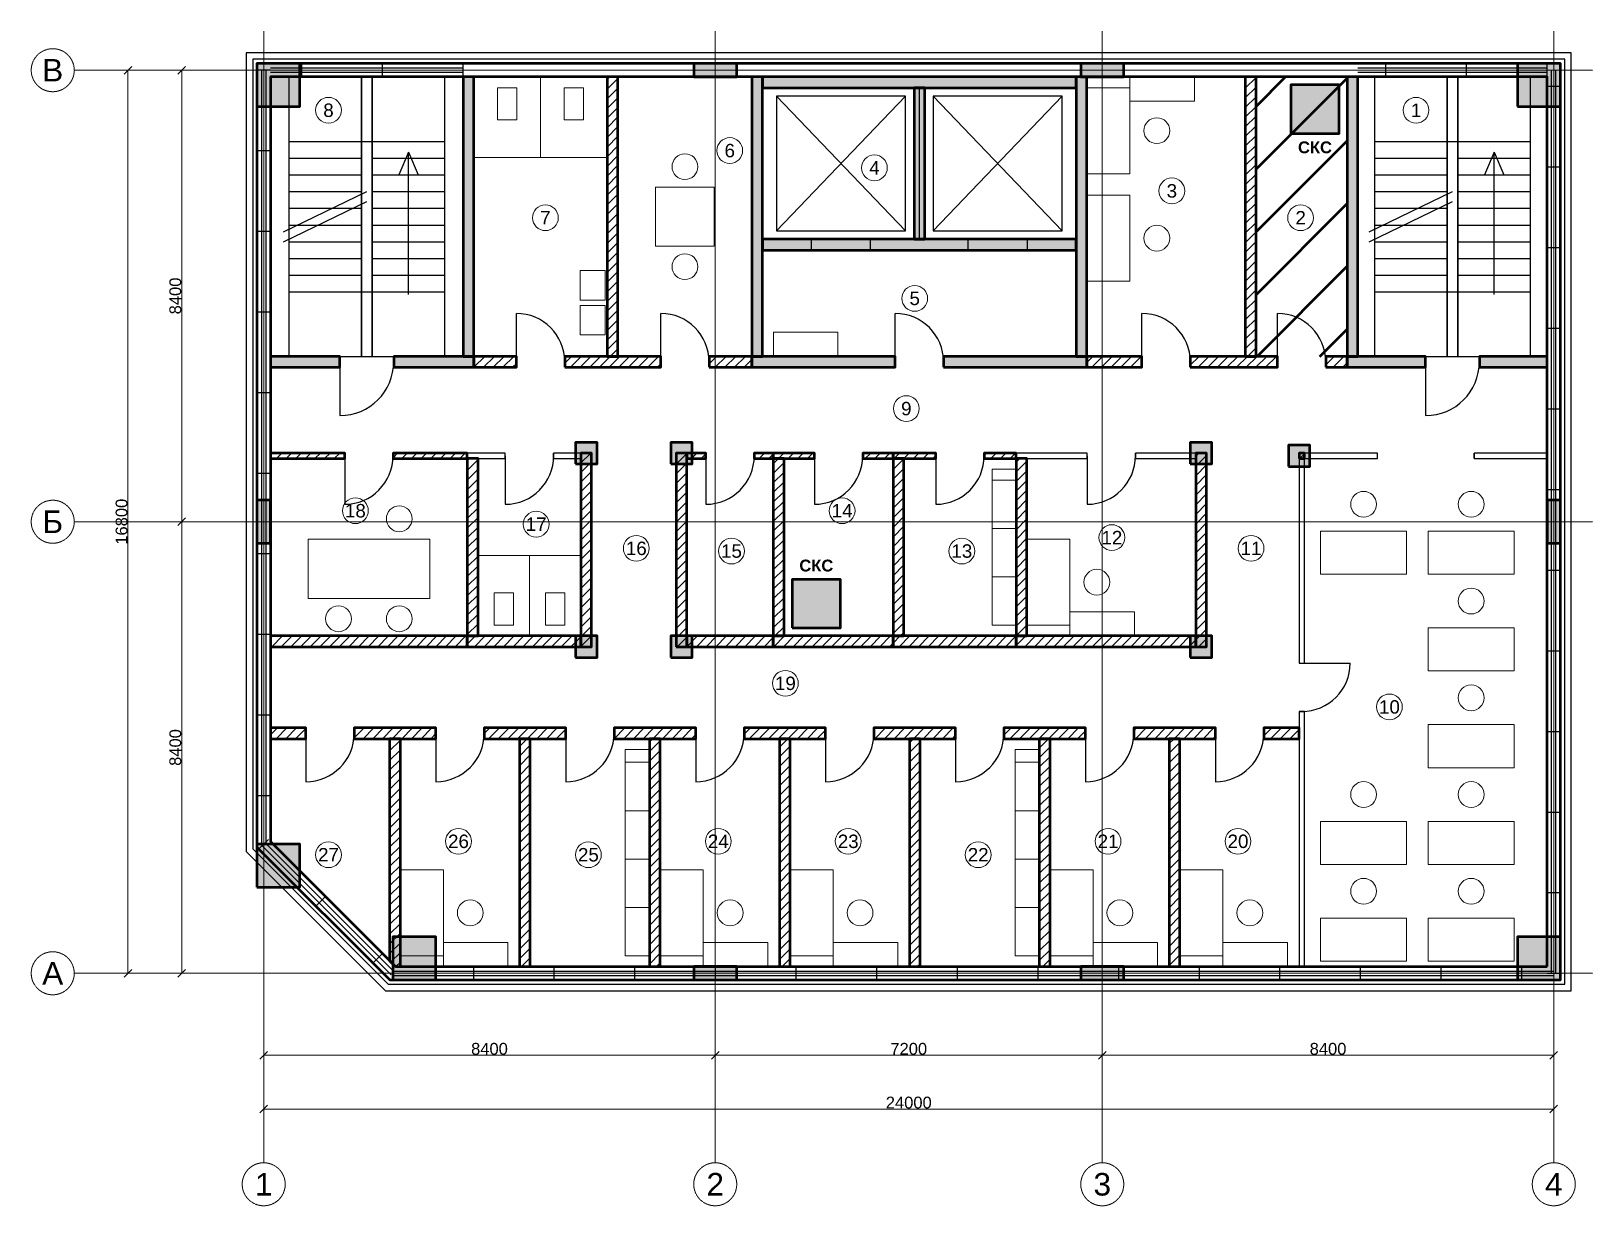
# Model space of a CAD drawing. Header units: millimetres. Extents: x -4325 to 24725, y -4325 to 17525.
import ezdxf
from ezdxf.enums import TextEntityAlignment as Align

# ---------------------------------------------------------------- set-up
doc = ezdxf.new("R2010")
doc.units = ezdxf.units.MM
doc.linetypes.add('CENTER2', pattern=[2.541, 1.587, -0.318, 0.318, -0.318])
for name, color, linetype, lineweight in [('A-ANNO-ROOM', 7, 'CONTINUOUS', 18), ('A-DIMS', 8, 'CONTINUOUS', 13), ('A-DOOR', 3, 'CONTINUOUS', 25), ('A-ELEV', 7, 'CONTINUOUS', 25), ('A-FACADE-PANEL', 8, 'CONTINUOUS', 25), ('A-FURN', 8, 'CONTINUOUS', 18), ('A-GLAZ-RIBBON', 5, 'CONTINUOUS', 25), ('A-GRID', 8, 'CENTER2', 13), ('A-HATCH', 9, 'CONTINUOUS', 9), ('A-OUTLINE', 7, 'CONTINUOUS', 50), ('A-SANI', 8, 'CONTINUOUS', 18), ('A-STAIR', 7, 'CONTINUOUS', 25), ('A-WALL-BLOCK', 9, 'CONTINUOUS', 50), ('A-WALL-GLASS', 4, 'CONTINUOUS', 25), ('A-WALL-RC', 7, 'CONTINUOUS', 50), ('E-SCS-RISER', 1, 'CONTINUOUS', 50), ('E-SERVER-ROOM', 1, 'CONTINUOUS', 50)]:
    doc.layers.add(name, color=color, linetype=linetype, lineweight=lineweight)
doc.styles.add('Arial-Bold', font='arialbd.ttf')
doc.styles.get("Standard").update_dxf_attribs({"font": 'arial.ttf'})

msp = doc.modelspace()

# ---------------------------------------------------------------- hatches: boundary and pattern name
at = {"layer": 'A-HATCH'}
h = msp.add_hatch(dxfattribs=at)
h.set_pattern_fill('ANSI31', scale=40)
h.paths.add_polyline_path([(6390, 11475), (6590, 11475), (6590, 16675), (6590, 16675), (6390, 16675), (6390, 16675)])
h = msp.add_hatch(dxfattribs=at)
h.set_pattern_fill('ANSI31', scale=40)
h.paths.add_polyline_path([(18260, 11475), (18460, 11475), (18460, 16675), (18460, 16675), (18260, 16675), (18260, 16675)])
h = msp.add_hatch(dxfattribs=at)
h.set_pattern_fill('ANSI31', scale=40)
h.paths.add_polyline_path([(3910, 11275), (4700, 11275), (4700, 11475), (3910, 11475)])
h = msp.add_hatch(dxfattribs=at)
h.set_pattern_fill('ANSI31', scale=40)
h.paths.add_polyline_path([(5600, 11275), (7386, 11275), (7386, 11475), (5600, 11475)])
h = msp.add_hatch(dxfattribs=at)
h.set_pattern_fill('ANSI31', scale=40)
h.paths.add_polyline_path([(8286, 11275), (9081, 11275), (9081, 11475), (8286, 11475)])
h = msp.add_hatch(dxfattribs=at)
h.set_pattern_fill('ANSI31', scale=40)
h.paths.add_polyline_path([(15315, 11275), (16338, 11275), (16338, 11475), (15315, 11475)])
h = msp.add_hatch(dxfattribs=at)
h.set_pattern_fill('ANSI31', scale=40)
h.paths.add_polyline_path([(17238, 11275), (18858, 11275), (18858, 11475), (17238, 11475)])
h = msp.add_hatch(dxfattribs=at)
h.set_pattern_fill('ANSI31', scale=40)
h.paths.add_polyline_path([(19758, 11275), (20157, 11275), (20157, 11475), (19758, 11475)])
h = msp.add_hatch(dxfattribs=at)
h.set_pattern_fill('ANSI31', scale=40)
h.paths.add_polyline_path([(125, 9575), (125, 9575), (1506, 9575), (1506, 9675), (125, 9675), (125, 9675)])
h = msp.add_hatch(dxfattribs=at)
h.set_pattern_fill('ANSI31', scale=40)
h.paths.add_polyline_path([(2406, 9575), (3788, 9575), (3788, 9675), (2406, 9675)])
h = msp.add_hatch(dxfattribs=at)
h.set_pattern_fill('ANSI31', scale=40)
h.paths.add_polyline_path([(5901, 6075), (6101, 6075), (6101, 9675), (5901, 9675)])
h = msp.add_hatch(dxfattribs=at)
h.set_pattern_fill('ANSI31', scale=40)
h.paths.add_polyline_path([(7672, 6075), (7872, 6075), (7872, 9675), (7672, 9675)])
h = msp.add_hatch(dxfattribs=at)
h.set_pattern_fill('ANSI31', scale=40)
h.paths.add_polyline_path([(7872, 9575), (8226, 9575), (8226, 9675), (7872, 9675)])
h = msp.add_hatch(dxfattribs=at)
h.set_pattern_fill('ANSI31', scale=40)
h.paths.add_polyline_path([(9126, 9575), (9480, 9575), (9480, 9675), (9126, 9675)])
h = msp.add_hatch(dxfattribs=at)
h.set_pattern_fill('ANSI31', scale=40)
h.paths.add_polyline_path([(9480, 9575), (10244, 9575), (10244, 9675), (9480, 9675)])
h = msp.add_hatch(dxfattribs=at)
h.set_pattern_fill('ANSI31', scale=40)
h.paths.add_polyline_path([(11144, 9575), (11707, 9575), (11707, 9675), (11144, 9675)])
h = msp.add_hatch(dxfattribs=at)
h.set_pattern_fill('ANSI31', scale=40)
h.paths.add_polyline_path([(11707, 9575), (12503, 9575), (12503, 9675), (11707, 9675)])
h = msp.add_hatch(dxfattribs=at)
h.set_pattern_fill('ANSI31', scale=40)
h.paths.add_polyline_path([(13403, 9575), (13999, 9575), (13999, 9675), (13403, 9675)])
h = msp.add_hatch(dxfattribs=at)
h.set_pattern_fill('ANSI31', scale=40)
h.paths.add_polyline_path([(17338, 6075), (17538, 6075), (17538, 9675), (17338, 9675)])
h = msp.add_hatch(dxfattribs=at)
h.set_pattern_fill('ANSI31', scale=40)
h.paths.add_polyline_path([(19262, 9575), (19362, 9575), (19362, 9675), (19262, 9675)])
h = msp.add_hatch(dxfattribs=at)
h.set_pattern_fill('ANSI31', scale=40)
h.paths.add_polyline_path([(3788, 6275), (3988, 6275), (3988, 9575), (3788, 9575)])
h = msp.add_hatch(dxfattribs=at)
h.set_pattern_fill('ANSI31', scale=40)
h.paths.add_polyline_path([(9480, 6275), (9680, 6275), (9680, 9575), (9480, 9575)])
h = msp.add_hatch(dxfattribs=at)
h.set_pattern_fill('ANSI31', scale=40)
h.paths.add_polyline_path([(11707, 6275), (11907, 6275), (11907, 9575), (11707, 9575)])
h = msp.add_hatch(dxfattribs=at)
h.set_pattern_fill('ANSI31', scale=40)
h.paths.add_polyline_path([(13999, 6275), (14199, 6275), (14199, 9575), (13999, 9575)])
h = msp.add_hatch(dxfattribs=at)
h.set_pattern_fill('ANSI31', scale=40)
h.paths.add_polyline_path([(125, 6075), (125, 6075), (3788, 6075), (3788, 6275), (125, 6275), (125, 6275)])
h = msp.add_hatch(dxfattribs=at)
h.set_pattern_fill('ANSI31', scale=40)
h.paths.add_polyline_path([(3788, 6075), (5901, 6075), (5901, 6275), (3788, 6275)])
h = msp.add_hatch(dxfattribs=at)
h.set_pattern_fill('ANSI31', scale=40)
h.paths.add_polyline_path([(7872, 6075), (9480, 6075), (9480, 6275), (7872, 6275)])
h = msp.add_hatch(dxfattribs=at)
h.set_pattern_fill('ANSI31', scale=40)
h.paths.add_polyline_path([(9480, 6075), (11707, 6075), (11707, 6275), (9480, 6275)])
h = msp.add_hatch(dxfattribs=at)
h.set_pattern_fill('ANSI31', scale=40)
h.paths.add_polyline_path([(11707, 6075), (13999, 6075), (13999, 6275), (11707, 6275)])
h = msp.add_hatch(dxfattribs=at)
h.set_pattern_fill('ANSI31', scale=40)
h.paths.add_polyline_path([(13999, 6075), (17338, 6075), (17338, 6275), (13999, 6275)])
h = msp.add_hatch(dxfattribs=at)
h.set_pattern_fill('ANSI31', scale=40)
h.paths.add_polyline_path([(125, 4364), (125, 4364), (784, 4364), (784, 4564), (125, 4564), (125, 4564)])
h = msp.add_hatch(dxfattribs=at)
h.set_pattern_fill('ANSI31', scale=40)
h.paths.add_polyline_path([(1684, 4364), (3202, 4364), (3202, 4564), (1684, 4564)])
h = msp.add_hatch(dxfattribs=at)
h.set_pattern_fill('ANSI31', scale=40)
h.paths.add_polyline_path([(2452, 125), (2543, 125), (2543, 125), (2543, 4364), (2343, 4364), (2343, 234), (2452, 125)])
h = msp.add_hatch(dxfattribs=at)
h.set_pattern_fill('ANSI31', scale=40)
h.paths.add_polyline_path([(4102, 4364), (5618, 4364), (5618, 4564), (4102, 4564)])
h = msp.add_hatch(dxfattribs=at)
h.set_pattern_fill('ANSI31', scale=40)
h.paths.add_polyline_path([(4760, 125), (4960, 125), (4960, 125), (4960, 4364), (4760, 4364), (4760, 125)])
h = msp.add_hatch(dxfattribs=at)
h.set_pattern_fill('ANSI31', scale=40)
h.paths.add_polyline_path([(6518, 4364), (8036, 4364), (8036, 4564), (6518, 4564)])
h = msp.add_hatch(dxfattribs=at)
h.set_pattern_fill('ANSI31', scale=40)
h.paths.add_polyline_path([(7177, 125), (7377, 125), (7377, 125), (7377, 4364), (7177, 4364), (7177, 125)])
h = msp.add_hatch(dxfattribs=at)
h.set_pattern_fill('ANSI31', scale=40)
h.paths.add_polyline_path([(8936, 4364), (10452, 4364), (10452, 4564), (8936, 4564)])
h = msp.add_hatch(dxfattribs=at)
h.set_pattern_fill('ANSI31', scale=40)
h.paths.add_polyline_path([(9594, 125), (9794, 125), (9794, 125), (9794, 4364), (9594, 4364), (9594, 125)])
h = msp.add_hatch(dxfattribs=at)
h.set_pattern_fill('ANSI31', scale=40)
h.paths.add_polyline_path([(11352, 4364), (12870, 4364), (12870, 4564), (11352, 4564)])
h = msp.add_hatch(dxfattribs=at)
h.set_pattern_fill('ANSI31', scale=40)
h.paths.add_polyline_path([(12011, 125), (12211, 125), (12211, 125), (12211, 4364), (12011, 4364), (12011, 125)])
h = msp.add_hatch(dxfattribs=at)
h.set_pattern_fill('ANSI31', scale=40)
h.paths.add_polyline_path([(13770, 4364), (15286, 4364), (15286, 4564), (13770, 4564)])
h = msp.add_hatch(dxfattribs=at)
h.set_pattern_fill('ANSI31', scale=40)
h.paths.add_polyline_path([(14428, 125), (14628, 125), (14628, 125), (14628, 4364), (14428, 4364), (14428, 125)])
h = msp.add_hatch(dxfattribs=at)
h.set_pattern_fill('ANSI31', scale=40)
h.paths.add_polyline_path([(16186, 4364), (17704, 4364), (17704, 4564), (16186, 4564)])
h = msp.add_hatch(dxfattribs=at)
h.set_pattern_fill('ANSI31', scale=40)
h.paths.add_polyline_path([(16845, 125), (17045, 125), (17045, 125), (17045, 4364), (16845, 4364), (16845, 125)])
h = msp.add_hatch(dxfattribs=at)
h.set_pattern_fill('ANSI31', scale=40)
h.paths.add_polyline_path([(18604, 4364), (19262, 4364), (19262, 4564), (18604, 4564)])
at = {"layer": 'A-WALL-RC'}
h = msp.add_hatch(color=7, dxfattribs=at)
h.dxf.hatch_style = 1
h.paths.add_polyline_path([(-125, 16125), (675, 16125), (675, 16925), (-125, 16925)])
h = msp.add_hatch(color=7, dxfattribs=at)
h.dxf.hatch_style = 1
h.paths.add_polyline_path([(8000, 16675), (8800, 16675), (8800, 16925), (8000, 16925)])
h = msp.add_hatch(color=7, dxfattribs=at)
h.dxf.hatch_style = 1
h.paths.add_polyline_path([(15200, 16675), (16000, 16675), (16000, 16925), (15200, 16925)])
h = msp.add_hatch(color=7, dxfattribs=at)
h.dxf.hatch_style = 1
h.paths.add_polyline_path([(23325, 16125), (24125, 16125), (24125, 16925), (23325, 16925)])
h = msp.add_hatch(color=7, dxfattribs=at)
h.dxf.hatch_style = 1
h.paths.add_polyline_path([(3710, 11475), (3910, 11475), (3910, 16675), (3910, 16675), (3710, 16675), (3710, 16675)])
h = msp.add_hatch(color=7, dxfattribs=at)
h.dxf.hatch_style = 1
h.paths.add_polyline_path([(9081, 11475), (9281, 11475), (9281, 16675), (9281, 16675), (9081, 16675), (9081, 16675)])
h = msp.add_hatch(color=7, dxfattribs=at)
h.dxf.hatch_style = 1
h.paths.add_polyline_path([(9281, 16475), (15115, 16475), (15115, 16675), (15115, 16675), (9281, 16675), (9281, 16675)])
h = msp.add_hatch(color=7, dxfattribs=at)
h.dxf.hatch_style = 1
h.paths.add_polyline_path([(15115, 11475), (15315, 11475), (15315, 16675), (15315, 16675), (15115, 16675), (15115, 16675)])
h = msp.add_hatch(color=7, dxfattribs=at)
h.dxf.hatch_style = 1
h.paths.add_polyline_path([(20157, 11475), (20357, 11475), (20357, 16675), (20357, 16675), (20157, 16675), (20157, 16675)])
h = msp.add_hatch(color=7, dxfattribs=at)
h.dxf.hatch_style = 1
h.paths.add_polyline_path([(12098, 13654), (12298, 13654), (12298, 16475), (12098, 16475)])
h = msp.add_hatch(color=7, dxfattribs=at)
h.dxf.hatch_style = 1
h.paths.add_polyline_path([(9281, 13454), (15115, 13454), (15115, 13654), (9281, 13654)])
h = msp.add_hatch(color=7, dxfattribs=at)
h.dxf.hatch_style = 1
h.paths.add_polyline_path([(125, 11275), (125, 11275), (1418, 11275), (1418, 11475), (125, 11475), (125, 11475)])
h = msp.add_hatch(color=7, dxfattribs=at)
h.dxf.hatch_style = 1
h.paths.add_polyline_path([(2418, 11275), (3910, 11275), (3910, 11475), (2418, 11475)])
h = msp.add_hatch(color=7, dxfattribs=at)
h.dxf.hatch_style = 1
h.paths.add_polyline_path([(9081, 11275), (11748, 11275), (11748, 11475), (9081, 11475)])
h = msp.add_hatch(color=7, dxfattribs=at)
h.dxf.hatch_style = 1
h.paths.add_polyline_path([(12648, 11275), (15315, 11275), (15315, 11475), (12648, 11475)])
h = msp.add_hatch(color=7, dxfattribs=at)
h.dxf.hatch_style = 1
h.paths.add_polyline_path([(20157, 11275), (21616, 11275), (21616, 11475), (20157, 11475)])
h = msp.add_hatch(color=7, dxfattribs=at)
h.dxf.hatch_style = 1
h.paths.add_polyline_path([(22616, 11275), (23875, 11275), (23875, 11275), (23875, 11475), (23875, 11475), (22616, 11475)])
h = msp.add_hatch(color=7, dxfattribs=at)
h.dxf.hatch_style = 1
h.paths.add_polyline_path([(5801, 9475), (6201, 9475), (6201, 9875), (5801, 9875)])
h = msp.add_hatch(color=7, dxfattribs=at)
h.dxf.hatch_style = 1
h.paths.add_polyline_path([(7572, 9475), (7972, 9475), (7972, 9875), (7572, 9875)])
h = msp.add_hatch(color=7, dxfattribs=at)
h.dxf.hatch_style = 1
h.paths.add_polyline_path([(17238, 9475), (17638, 9475), (17638, 9875), (17238, 9875)])
h = msp.add_hatch(color=7, dxfattribs=at)
h.dxf.hatch_style = 1
h.paths.add_polyline_path([(19062, 9425), (19462, 9425), (19462, 9825), (19062, 9825)])
h = msp.add_hatch(color=7, dxfattribs=at)
h.dxf.hatch_style = 1
h.paths.add_polyline_path([(-125, 8000), (125, 8000), (125, 8800), (-125, 8800)])
h = msp.add_hatch(color=7, dxfattribs=at)
h.dxf.hatch_style = 1
h.paths.add_polyline_path([(23875, 8000), (24125, 8000), (24125, 8800), (23875, 8800)])
h = msp.add_hatch(color=7, dxfattribs=at)
h.dxf.hatch_style = 1
h.paths.add_polyline_path([(5801, 5875), (6201, 5875), (6201, 6275), (5801, 6275)])
h = msp.add_hatch(color=7, dxfattribs=at)
h.dxf.hatch_style = 1
h.paths.add_polyline_path([(7572, 5875), (7972, 5875), (7972, 6275), (7572, 6275)])
h = msp.add_hatch(color=7, dxfattribs=at)
h.dxf.hatch_style = 1
h.paths.add_polyline_path([(17238, 5875), (17638, 5875), (17638, 6275), (17238, 6275)])
h = msp.add_hatch(color=7, dxfattribs=at)
h.dxf.hatch_style = 1
h.paths.add_polyline_path([(-125, 1600), (675, 1600), (675, 2400), (-125, 2400)])
h = msp.add_hatch(color=7, dxfattribs=at)
h.dxf.hatch_style = 1
h.paths.add_polyline_path([(2400, -125), (3200, -125), (3200, 675), (2400, 675)])
h = msp.add_hatch(color=7, dxfattribs=at)
h.dxf.hatch_style = 1
h.paths.add_polyline_path([(23325, -125), (24125, -125), (24125, 675), (23325, 675)])
h = msp.add_hatch(color=7, dxfattribs=at)
h.dxf.hatch_style = 1
h.paths.add_polyline_path([(8000, -125), (8800, -125), (8800, 125), (8000, 125)])
h = msp.add_hatch(color=7, dxfattribs=at)
h.dxf.hatch_style = 1
h.paths.add_polyline_path([(15200, -125), (16000, -125), (16000, 125), (15200, 125)])
at = {"layer": 'E-SCS-RISER'}
h = msp.add_hatch(color=7, dxfattribs=at)
h.dxf.hatch_style = 1
h.paths.add_polyline_path([(19107, 15625), (20007, 15625), (20007, 16525), (19107, 16525)])
h = msp.add_hatch(color=7, dxfattribs=at)
h.dxf.hatch_style = 1
h.paths.add_polyline_path([(9830, 6425), (10730, 6425), (10730, 7325), (9830, 7325)])
at = {"layer": 'E-SERVER-ROOM'}
h = msp.add_hatch(dxfattribs=at)
h.set_pattern_fill('ANSI31', scale=260)
h.paths.add_polyline_path([(18460, 11475), (20157, 11475), (20157, 16675), (18460, 16675)])

# ---------------------------------------------------------------- linework, layer by layer
at = {"layer": 'A-ANNO-ROOM'}
for centre in [(1205, 16055), (21437, 16055), (8670, 15305), (11361, 14984), (16895, 14555), (5240, 14055), (19290, 14055), (12111, 12555), (11955, 10505), (1705, 8605), (10760, 8605), (5068, 8355), (6931, 7905), (15779, 8105), (18368, 7905), (8702, 7855), (12987, 7855), (9705, 5394), (20942, 4955), (3623, 2455), (8457, 2455), (10874, 2455), (15708, 2455), (18125, 2455), (1205, 2205), (6040, 2205), (13291, 2205)]:
    msp.add_circle(centre, 240, dxfattribs=at)
at = {"layer": 'A-DIMS'}
for p, q in [((-2596, 16729), (-2454, 16871)), ((-1596, 16729), (-1454, 16871)), ((-2525, 0), (-2525, 16800)), ((-1525, 8400), (-1525, 16800)), ((-1596, 8329), (-1454, 8471)), ((-1596, 8329), (-1454, 8471)), ((-1525, 0), (-1525, 8400)), ((-2596, -71), (-2454, 71)), ((-1596, -71), (-1454, 71)), ((-71, -1596), (71, -1454)), ((0, -1525), (8400, -1525)), ((8329, -1596), (8471, -1454)), ((8329, -1596), (8471, -1454)), ((8400, -1525), (15600, -1525)), ((15529, -1596), (15671, -1454)), ((15529, -1596), (15671, -1454)), ((15600, -1525), (24000, -1525)), ((23929, -1596), (24071, -1454)), ((-71, -2596), (71, -2454)), ((0, -2525), (24000, -2525)), ((23929, -2596), (24071, -2454))]:
    msp.add_line(p, q, dxfattribs=at)
at = {"layer": 'A-DOOR'}
for p, q in [((10190, 13454), (10190, 13654)), ((11290, 13454), (11290, 13654)), ((13106, 13454), (13106, 13654)), ((14206, 13454), (14206, 13654)), ((4700, 11375), (4700, 12275)), ((7386, 11375), (7386, 12275)), ((11748, 11375), (11748, 12275)), ((16338, 11375), (16338, 12275)), ((18858, 11375), (18858, 12275)), ((1418, 11275), (1418, 11475)), ((1418, 11375), (1418, 10375)), ((2418, 11275), (2418, 11475)), ((4700, 11275), (4700, 11475)), ((5600, 11275), (5600, 11475)), ((7386, 11275), (7386, 11475)), ((8286, 11275), (8286, 11475)), ((11748, 11275), (11748, 11475)), ((12648, 11275), (12648, 11475)), ((16338, 11275), (16338, 11475)), ((17238, 11275), (17238, 11475)), ((18858, 11275), (18858, 11475)), ((19758, 11275), (19758, 11475)), ((21616, 11275), (21616, 11475)), ((21616, 11375), (21616, 10375)), ((22616, 11275), (22616, 11475)), ((1506, 9575), (1506, 9675)), ((1506, 9625), (1506, 8725)), ((2406, 9575), (2406, 9675)), ((4494, 9575), (4494, 9675)), ((4494, 9625), (4494, 8725)), ((5394, 9575), (5394, 9675)), ((8226, 9575), (8226, 9675)), ((8226, 9625), (8226, 8725)), ((9126, 9575), (9126, 9675)), ((10244, 9575), (10244, 9675)), ((10244, 9625), (10244, 8725)), ((11144, 9575), (11144, 9675)), ((12503, 9575), (12503, 9675)), ((12503, 9625), (12503, 8725)), ((13403, 9575), (13403, 9675)), ((15318, 9575), (15318, 9675)), ((15318, 9625), (15318, 8725)), ((16218, 9575), (16218, 9675)), ((20718, 9575), (20718, 9675)), ((22518, 9575), (22518, 9675)), ((19262, 5770), (19362, 5770)), ((19312, 5770), (20212, 5770)), ((19262, 4870), (19362, 4870)), ((784, 4364), (784, 4564)), ((784, 4464), (784, 3564)), ((1684, 4364), (1684, 4564)), ((3202, 4364), (3202, 4564)), ((3202, 4464), (3202, 3564)), ((4102, 4364), (4102, 4564)), ((5618, 4364), (5618, 4564)), ((5618, 4464), (5618, 3564)), ((6518, 4364), (6518, 4564)), ((8036, 4364), (8036, 4564)), ((8036, 4464), (8036, 3564)), ((8936, 4364), (8936, 4564)), ((10452, 4364), (10452, 4564)), ((10452, 4464), (10452, 3564)), ((11352, 4364), (11352, 4564)), ((12870, 4364), (12870, 4564)), ((12870, 4464), (12870, 3564)), ((13770, 4364), (13770, 4564)), ((15286, 4364), (15286, 4564)), ((15286, 4464), (15286, 3564)), ((16186, 4364), (16186, 4564)), ((17704, 4364), (17704, 4564)), ((17704, 4464), (17704, 3564)), ((18604, 4364), (18604, 4564))]:
    msp.add_line(p, q, dxfattribs=at)
for centre, radius, start, end in [((4700, 11375), 900, 0, 90), ((7386, 11375), 900, 0, 90), ((11748, 11375), 900, 0, 90), ((16338, 11375), 900, 0, 90), ((18858, 11375), 900, 0, 90), ((1418, 11375), 1000, -90, 0), ((21616, 11375), 1000, -90, 0), ((1506, 9625), 900, -90, 0), ((4494, 9625), 900, -90, 0), ((8226, 9625), 900, -90, 0), ((10244, 9625), 900, -90, 0), ((12503, 9625), 900, -90, 0), ((15318, 9625), 900, -90, 0), ((19312, 5770), 900, -90, 0), ((784, 4464), 900, -90, 0), ((3202, 4464), 900, -90, 0), ((5618, 4464), 900, -90, 0), ((8036, 4464), 900, -90, 0), ((10452, 4464), 900, -90, 0), ((12870, 4464), 900, -90, 0), ((15286, 4464), 900, -90, 0), ((17704, 4464), 900, -90, 0)]:
    msp.add_arc(centre, radius, start, end, dxfattribs=at)
at = {"layer": 'A-ELEV'}
for p, q in [((9540, 13814), (11940, 16314)), ((9540, 16314), (11940, 13814)), ((12198, 13654), (12198, 16475)), ((12456, 13814), (14856, 16314)), ((12456, 16314), (14856, 13814))]:
    msp.add_line(p, q, dxfattribs=at)
for points in [[(9540, 13814), (11940, 13814), (11940, 16314), (9540, 16314)], [(12456, 13814), (14856, 13814), (14856, 16314), (12456, 16314)]]:
    msp.add_lwpolyline(points, close=True, dxfattribs=at)
at = {"layer": 'A-FACADE-PANEL'}
for points in [[(24325, -325), (24325, 17125), (-325, 17125), (-325, 2265), (2265, -325)], [(24205, -205), (24205, 17005), (-205, 17005), (-205, 2315), (2315, -205)]]:
    msp.add_lwpolyline(points, close=True, dxfattribs=at)
at = {"layer": 'A-FURN'}
for p, q in [((13549, 9175), (13999, 9175)), ((13549, 8275), (13999, 8275)), ((13549, 7375), (13999, 7375)), ((6727, 3925), (7177, 3925)), ((13978, 3925), (14428, 3925)), ((6727, 3025), (7177, 3025)), ((13978, 3025), (14428, 3025)), ((6727, 2125), (7177, 2125)), ((13978, 2125), (14428, 2125)), ((6727, 1225), (7177, 1225)), ((13978, 1225), (14428, 1225))]:
    msp.add_line(p, q, dxfattribs=at)
for points in [[(16115, 16225), (17315, 16225), (17315, 16675), (16115, 16675)], [(15315, 14875), (16115, 14875), (16115, 16475), (15315, 16475)], [(7290, 13525), (8381, 13525), (8381, 14625), (7290, 14625)], [(15315, 12875), (16115, 12875), (16115, 14475), (15315, 14475)], [(9481, 11475), (10681, 11475), (10681, 11925), (9481, 11925)], [(13549, 6475), (13999, 6475), (13999, 9375), (13549, 9375)], [(19662, 7425), (21262, 7425), (21262, 8225), (19662, 8225)], [(21662, 7425), (23262, 7425), (23262, 8225), (21662, 8225)], [(825, 6975), (3088, 6975), (3088, 8075), (825, 8075)], [(14199, 6475), (14999, 6475), (14999, 8075), (14199, 8075)], [(14999, 6275), (16199, 6275), (16199, 6725), (14999, 6725)], [(21662, 5625), (23262, 5625), (23262, 6425), (21662, 6425)], [(21662, 3825), (23262, 3825), (23262, 4625), (21662, 4625)], [(6727, 325), (7177, 325), (7177, 4164), (6727, 4164)], [(13978, 325), (14428, 325), (14428, 4164), (13978, 4164)], [(19662, 2025), (21262, 2025), (21262, 2825), (19662, 2825)], [(21662, 2025), (23262, 2025), (23262, 2825), (21662, 2825)], [(2543, 325), (3343, 325), (3343, 1925), (2543, 1925)], [(7377, 325), (8177, 325), (8177, 1925), (7377, 1925)], [(9794, 325), (10594, 325), (10594, 1925), (9794, 1925)], [(14628, 325), (15428, 325), (15428, 1925), (14628, 1925)], [(17045, 325), (17845, 325), (17845, 1925), (17045, 1925)], [(19662, 225), (21262, 225), (21262, 1025), (19662, 1025)], [(21662, 225), (23262, 225), (23262, 1025), (21662, 1025)], [(3343, 125), (4543, 125), (4543, 575), (3343, 575)], [(8177, 125), (9377, 125), (9377, 575), (8177, 575)], [(10594, 125), (11794, 125), (11794, 575), (10594, 575)], [(15428, 125), (16628, 125), (16628, 575), (15428, 575)], [(17845, 125), (19045, 125), (19045, 575), (17845, 575)]]:
    msp.add_lwpolyline(points, close=True, dxfattribs=at)
for centre in [(16615, 15675), (7836, 15005), (16615, 13675), (7836, 13145), (20462, 8725), (22462, 8725), (2522, 8455), (15499, 7275), (22462, 6925), (1391, 6595), (2522, 6595), (22462, 5125), (20462, 3325), (22462, 3325), (20462, 1525), (22462, 1525), (3843, 1125), (8677, 1125), (11094, 1125), (15928, 1125), (18345, 1125)]:
    msp.add_circle(centre, 240, dxfattribs=at)
at = {"layer": 'A-GLAZ-RIBBON'}
for p, q in [((710, 16675), (710, 16925)), ((2210, 16675), (2210, 16925)), ((3710, 16675), (3710, 16925)), ((20875, 16675), (20875, 16925)), ((22375, 16675), (22375, 16925)), ((23875, 16675), (23875, 16925)), ((125, 16800), (-125, 16800)), ((-40, 16800), (-40, 2400)), ((40, 16800), (40, 2400)), ((3710, 16840), (125, 16840)), ((3710, 16760), (125, 16760)), ((23875, 16840), (20357, 16840)), ((23875, 16760), (20357, 16760)), ((23960, 0), (23960, 16800)), ((24040, 0), (24040, 16800)), ((23875, 16500), (24125, 16500)), ((125, 15300), (-125, 15300)), ((23875, 15000), (24125, 15000)), ((125, 13800), (-125, 13800)), ((23875, 13500), (24125, 13500)), ((125, 12300), (-125, 12300)), ((23875, 12000), (24125, 12000)), ((125, 10800), (-125, 10800)), ((23875, 10500), (24125, 10500)), ((125, 9300), (-125, 9300)), ((23875, 9000), (24125, 9000)), ((125, 7800), (-125, 7800)), ((23875, 7500), (24125, 7500)), ((125, 6300), (-125, 6300)), ((23875, 6000), (24125, 6000)), ((125, 4800), (-125, 4800)), ((23875, 4500), (24125, 4500)), ((125, 3300), (-125, 3300)), ((23875, 3000), (24125, 3000)), ((88, 2488), (-88, 2312)), ((-28, 2372), (2372, -28)), ((28, 2428), (2428, 28)), ((23875, 1500), (24125, 1500)), ((1149, 1428), (972, 1251)), ((2210, 367), (2033, 190)), ((2400, 125), (2400, -125)), ((2400, 40), (24000, 40)), ((3900, 125), (3900, -125)), ((5400, 125), (5400, -125)), ((6900, 125), (6900, -125)), ((8400, 125), (8400, -125)), ((9900, 125), (9900, -125)), ((11400, 125), (11400, -125)), ((12900, 125), (12900, -125)), ((14400, 125), (14400, -125)), ((15900, 125), (15900, -125)), ((17400, 125), (17400, -125)), ((18900, 125), (18900, -125)), ((20400, 125), (20400, -125)), ((21900, 125), (21900, -125)), ((23400, 125), (23400, -125)), ((23875, 0), (24125, 0)), ((2400, -40), (24000, -40))]:
    msp.add_line(p, q, dxfattribs=at)
at = {"layer": 'A-GRID'}
for p, q in [((0, -3525), (0, 17525)), ((8400, -3525), (8400, 17525)), ((15600, -3525), (15600, 17525)), ((24000, -3525), (24000, 17525)), ((-3525, 16800), (24725, 16800)), ((-3525, 8400), (24725, 8400)), ((-3525, 0), (24725, 0))]:
    msp.add_line(p, q, dxfattribs=at)
for centre in [(-3925, 16800), (-3925, 8400), (-3925, 0), (0, -3925), (8400, -3925), (15600, -3925), (24000, -3925)]:
    msp.add_circle(centre, 400, dxfattribs=at)
at = {"layer": 'A-OUTLINE'}
for points in [[(24125, -125), (24125, 16925), (-125, 16925), (-125, 2348), (2348, -125)], [(23875, 125), (23875, 16675), (125, 16675), (125, 2452), (2452, 125)]]:
    msp.add_lwpolyline(points, close=True, dxfattribs=at)
at = {"layer": 'A-SANI'}
for points in [[(3910, 15175), (5150, 15175), (5150, 16675), (3910, 16675)], [(5150, 15175), (6390, 15175), (6390, 16675), (5150, 16675)], [(4350, 15875), (4710, 15875), (4710, 16475), (4350, 16475)], [(5590, 15875), (5950, 15875), (5950, 16475), (5590, 16475)], [(5890, 12525), (6350, 12525), (6350, 13075), (5890, 13075)], [(5890, 11875), (6350, 11875), (6350, 12425), (5890, 12425)], [(3988, 6275), (4944, 6275), (4944, 7775), (3988, 7775)], [(4944, 6275), (5901, 6275), (5901, 7775), (4944, 7775)], [(4286, 6475), (4646, 6475), (4646, 7075), (4286, 7075)], [(5243, 6475), (5603, 6475), (5603, 7075), (5243, 7075)]]:
    msp.add_lwpolyline(points, close=True, dxfattribs=at)
at = {"layer": 'A-STAIR'}
for p, q in [((468, 15475), (1818, 15475)), ((468, 15475), (3368, 15475)), ((2018, 15475), (3368, 15475)), ((20666, 15475), (22016, 15475)), ((20666, 15475), (23566, 15475)), ((22216, 15475), (23566, 15475)), ((468, 15164), (1818, 15164)), ((2018, 15164), (3368, 15164)), ((2692, 15275), (2512, 14855)), ((2692, 12625), (2692, 15275)), ((2692, 15275), (2872, 14855)), ((20666, 15164), (22016, 15164)), ((22216, 15164), (23566, 15164)), ((22891, 15275), (22711, 14855)), ((22891, 12625), (22891, 15275)), ((22891, 15275), (23071, 14855)), ((468, 14853), (1818, 14853)), ((2018, 14853), (3368, 14853)), ((20666, 14853), (22016, 14853)), ((22216, 14853), (23566, 14853)), ((368, 13795), (1918, 14542)), ((468, 14542), (1818, 14542)), ((2018, 14542), (3368, 14542)), ((20566, 13795), (22116, 14542)), ((20666, 14542), (22016, 14542)), ((22216, 14542), (23566, 14542)), ((368, 13608), (1918, 14355)), ((20566, 13608), (22116, 14355)), ((468, 14231), (1818, 14231)), ((2018, 14231), (3368, 14231)), ((20666, 14231), (22016, 14231)), ((22216, 14231), (23566, 14231)), ((468, 13919), (1818, 13919)), ((2018, 13919), (3368, 13919)), ((20666, 13919), (22016, 13919)), ((22216, 13919), (23566, 13919)), ((468, 13608), (1818, 13608)), ((2018, 13608), (3368, 13608)), ((20666, 13608), (22016, 13608)), ((22216, 13608), (23566, 13608)), ((468, 13297), (1818, 13297)), ((2018, 13297), (3368, 13297)), ((20666, 13297), (22016, 13297)), ((22216, 13297), (23566, 13297)), ((468, 12986), (1818, 12986)), ((2018, 12986), (3368, 12986)), ((20666, 12986), (22016, 12986)), ((22216, 12986), (23566, 12986)), ((468, 12675), (3368, 12675)), ((20666, 12675), (23566, 12675))]:
    msp.add_line(p, q, dxfattribs=at)
for points in [[(468, 11475), (1818, 11475), (1818, 16675), (468, 16675)], [(1818, 11475), (2018, 11475), (2018, 16675), (1818, 16675)], [(2018, 11475), (3368, 11475), (3368, 16675), (2018, 16675)], [(20666, 11475), (22016, 11475), (22016, 16675), (20666, 16675)], [(22016, 11475), (22216, 11475), (22216, 16675), (22016, 16675)], [(22216, 11475), (23566, 11475), (23566, 16675), (22216, 16675)]]:
    msp.add_lwpolyline(points, close=True, dxfattribs=at)
at = {"layer": 'A-WALL-BLOCK'}
for points in [[(6390, 11475), (6590, 11475), (6590, 16675), (6590, 16675), (6390, 16675), (6390, 16675)], [(18260, 11475), (18460, 11475), (18460, 16675), (18460, 16675), (18260, 16675), (18260, 16675)], [(3910, 11275), (4700, 11275), (4700, 11475), (3910, 11475)], [(5600, 11275), (7386, 11275), (7386, 11475), (5600, 11475)], [(8286, 11275), (9081, 11275), (9081, 11475), (8286, 11475)], [(15315, 11275), (16338, 11275), (16338, 11475), (15315, 11475)], [(17238, 11275), (18858, 11275), (18858, 11475), (17238, 11475)], [(19758, 11275), (20157, 11275), (20157, 11475), (19758, 11475)], [(125, 9575), (125, 9575), (1506, 9575), (1506, 9675), (125, 9675), (125, 9675)], [(2406, 9575), (3788, 9575), (3788, 9675), (2406, 9675)], [(5901, 6075), (6101, 6075), (6101, 9675), (5901, 9675)], [(7672, 6075), (7872, 6075), (7872, 9675), (7672, 9675)], [(7872, 9575), (8226, 9575), (8226, 9675), (7872, 9675)], [(9126, 9575), (9480, 9575), (9480, 9675), (9126, 9675)], [(9480, 9575), (10244, 9575), (10244, 9675), (9480, 9675)], [(11144, 9575), (11707, 9575), (11707, 9675), (11144, 9675)], [(11707, 9575), (12503, 9575), (12503, 9675), (11707, 9675)], [(13403, 9575), (13999, 9575), (13999, 9675), (13403, 9675)], [(17338, 6075), (17538, 6075), (17538, 9675), (17338, 9675)], [(19262, 9575), (19362, 9575), (19362, 9675), (19262, 9675)], [(3788, 6275), (3988, 6275), (3988, 9575), (3788, 9575)], [(9480, 6275), (9680, 6275), (9680, 9575), (9480, 9575)], [(11707, 6275), (11907, 6275), (11907, 9575), (11707, 9575)], [(13999, 6275), (14199, 6275), (14199, 9575), (13999, 9575)], [(125, 6075), (125, 6075), (3788, 6075), (3788, 6275), (125, 6275), (125, 6275)], [(3788, 6075), (5901, 6075), (5901, 6275), (3788, 6275)], [(7872, 6075), (9480, 6075), (9480, 6275), (7872, 6275)], [(9480, 6075), (11707, 6075), (11707, 6275), (9480, 6275)], [(11707, 6075), (13999, 6075), (13999, 6275), (11707, 6275)], [(13999, 6075), (17338, 6075), (17338, 6275), (13999, 6275)], [(125, 4364), (125, 4364), (784, 4364), (784, 4564), (125, 4564), (125, 4564)], [(1684, 4364), (3202, 4364), (3202, 4564), (1684, 4564)], [(2452, 125), (2543, 125), (2543, 125), (2543, 4364), (2343, 4364), (2343, 234), (2452, 125)], [(4102, 4364), (5618, 4364), (5618, 4564), (4102, 4564)], [(4760, 125), (4960, 125), (4960, 125), (4960, 4364), (4760, 4364), (4760, 125)], [(6518, 4364), (8036, 4364), (8036, 4564), (6518, 4564)], [(7177, 125), (7377, 125), (7377, 125), (7377, 4364), (7177, 4364), (7177, 125)], [(8936, 4364), (10452, 4364), (10452, 4564), (8936, 4564)], [(9594, 125), (9794, 125), (9794, 125), (9794, 4364), (9594, 4364), (9594, 125)], [(11352, 4364), (12870, 4364), (12870, 4564), (11352, 4564)], [(12011, 125), (12211, 125), (12211, 125), (12211, 4364), (12011, 4364), (12011, 125)], [(13770, 4364), (15286, 4364), (15286, 4564), (13770, 4564)], [(14428, 125), (14628, 125), (14628, 125), (14628, 4364), (14428, 4364), (14428, 125)], [(16186, 4364), (17704, 4364), (17704, 4564), (16186, 4564)], [(16845, 125), (17045, 125), (17045, 125), (17045, 4364), (16845, 4364), (16845, 125)], [(18604, 4364), (19262, 4364), (19262, 4564), (18604, 4564)]]:
    msp.add_lwpolyline(points, close=True, dxfattribs=at)
at = {"layer": 'A-WALL-GLASS'}
for points in [[(3788, 9575), (4494, 9575), (4494, 9675), (3788, 9675)], [(5394, 9575), (5901, 9575), (5901, 9675), (5394, 9675)], [(13999, 9575), (15318, 9575), (15318, 9675), (13999, 9675)], [(16218, 9575), (17338, 9575), (17338, 9675), (16218, 9675)], [(19362, 9575), (20718, 9575), (20718, 9675), (19362, 9675)], [(22518, 9575), (23875, 9575), (23875, 9575), (23875, 9675), (23875, 9675), (22518, 9675)], [(19262, 5770), (19362, 5770), (19362, 9575), (19262, 9575)], [(19262, 125), (19362, 125), (19362, 125), (19362, 4870), (19262, 4870), (19262, 125)]]:
    msp.add_lwpolyline(points, close=True, dxfattribs=at)
at = {"layer": 'A-WALL-RC'}
for points in [[(-125, 16125), (675, 16125), (675, 16925), (-125, 16925)], [(8000, 16675), (8800, 16675), (8800, 16925), (8000, 16925)], [(15200, 16675), (16000, 16675), (16000, 16925), (15200, 16925)], [(23325, 16125), (24125, 16125), (24125, 16925), (23325, 16925)], [(3710, 11475), (3910, 11475), (3910, 16675), (3910, 16675), (3710, 16675), (3710, 16675)], [(9081, 11475), (9281, 11475), (9281, 16675), (9281, 16675), (9081, 16675), (9081, 16675)], [(9281, 16475), (15115, 16475), (15115, 16675), (15115, 16675), (9281, 16675), (9281, 16675)], [(15115, 11475), (15315, 11475), (15315, 16675), (15315, 16675), (15115, 16675), (15115, 16675)], [(20157, 11475), (20357, 11475), (20357, 16675), (20357, 16675), (20157, 16675), (20157, 16675)], [(12098, 13654), (12298, 13654), (12298, 16475), (12098, 16475)], [(9281, 13454), (15115, 13454), (15115, 13654), (9281, 13654)], [(125, 11275), (125, 11275), (1418, 11275), (1418, 11475), (125, 11475), (125, 11475)], [(2418, 11275), (3910, 11275), (3910, 11475), (2418, 11475)], [(9081, 11275), (11748, 11275), (11748, 11475), (9081, 11475)], [(12648, 11275), (15315, 11275), (15315, 11475), (12648, 11475)], [(20157, 11275), (21616, 11275), (21616, 11475), (20157, 11475)], [(22616, 11275), (23875, 11275), (23875, 11275), (23875, 11475), (23875, 11475), (22616, 11475)], [(5801, 9475), (6201, 9475), (6201, 9875), (5801, 9875)], [(7572, 9475), (7972, 9475), (7972, 9875), (7572, 9875)], [(17238, 9475), (17638, 9475), (17638, 9875), (17238, 9875)], [(19062, 9425), (19462, 9425), (19462, 9825), (19062, 9825)], [(-125, 8000), (125, 8000), (125, 8800), (-125, 8800)], [(23875, 8000), (24125, 8000), (24125, 8800), (23875, 8800)], [(5801, 5875), (6201, 5875), (6201, 6275), (5801, 6275)], [(7572, 5875), (7972, 5875), (7972, 6275), (7572, 6275)], [(17238, 5875), (17638, 5875), (17638, 6275), (17238, 6275)], [(-125, 1600), (675, 1600), (675, 2400), (-125, 2400)], [(2400, -125), (3200, -125), (3200, 675), (2400, 675)], [(23325, -125), (24125, -125), (24125, 675), (23325, 675)], [(8000, -125), (8800, -125), (8800, 125), (8000, 125)], [(15200, -125), (16000, -125), (16000, 125), (15200, 125)]]:
    msp.add_lwpolyline(points, close=True, dxfattribs=at)
at = {"layer": 'E-SCS-RISER'}
for points in [[(19107, 15625), (20007, 15625), (20007, 16525), (19107, 16525)], [(9830, 6425), (10730, 6425), (10730, 7325), (9830, 7325)]]:
    msp.add_lwpolyline(points, close=True, dxfattribs=at)

# ---------------------------------------------------------------- texts
at = {"layer": 'A-ANNO-ROOM'}
for s, p in [('8', (1205, 16055)), ('1', (21437, 16055)), ('6', (8670, 15305)), ('4', (11361, 14984)), ('3', (16895, 14555)), ('7', (5240, 14055)), ('2', (19290, 14055)), ('5', (12111, 12555)), ('9', (11955, 10505)), ('18', (1705, 8605)), ('14', (10760, 8605)), ('17', (5068, 8355)), ('12', (15779, 8105)), ('16', (6931, 7905)), ('15', (8702, 7855)), ('13', (12987, 7855)), ('11', (18368, 7905)), ('19', (9705, 5394)), ('10', (20942, 4955)), ('27', (1205, 2205)), ('26', (3623, 2455)), ('25', (6040, 2205)), ('24', (8457, 2455)), ('23', (10874, 2455)), ('22', (13291, 2205)), ('21', (15708, 2455)), ('20', (18125, 2455))]:
    msp.add_text(s, height=250, dxfattribs=at).set_placement(p, align=Align.MIDDLE_CENTER)
at = {"layer": 'A-DIMS'}
for s, p in [('8400', (-1645, 12600)), ('16800', (-2645, 8400)), ('8400', (-1645, 4200))]:
    msp.add_text(s, height=220, rotation=90, dxfattribs=at).set_placement(p, align=Align.MIDDLE_CENTER)
for s, p in [('8400', (4200, -1405)), ('7200', (12000, -1405)), ('8400', (19800, -1405)), ('24000', (12000, -2405))]:
    msp.add_text(s, height=220, dxfattribs=at).set_placement(p, align=Align.MIDDLE_CENTER)
at = {"layer": 'A-GRID'}
for s, p in [('В', (-3925, 16800)), ('Б', (-3925, 8400)), ('А', (-3925, 0)), ('1', (0, -3925)), ('2', (8400, -3925)), ('3', (15600, -3925)), ('4', (24000, -3925))]:
    msp.add_text(s, height=420, dxfattribs=at).set_placement(p, align=Align.MIDDLE_CENTER)
at = {"layer": 'E-SCS-RISER', "style": 'Arial-Bold'}
for p in [(19557, 15365), (10280, 7585)]:
    msp.add_text('СКС', height=220, dxfattribs=at).set_placement(p, align=Align.MIDDLE_CENTER)

doc.saveas('drawing.dxf')
